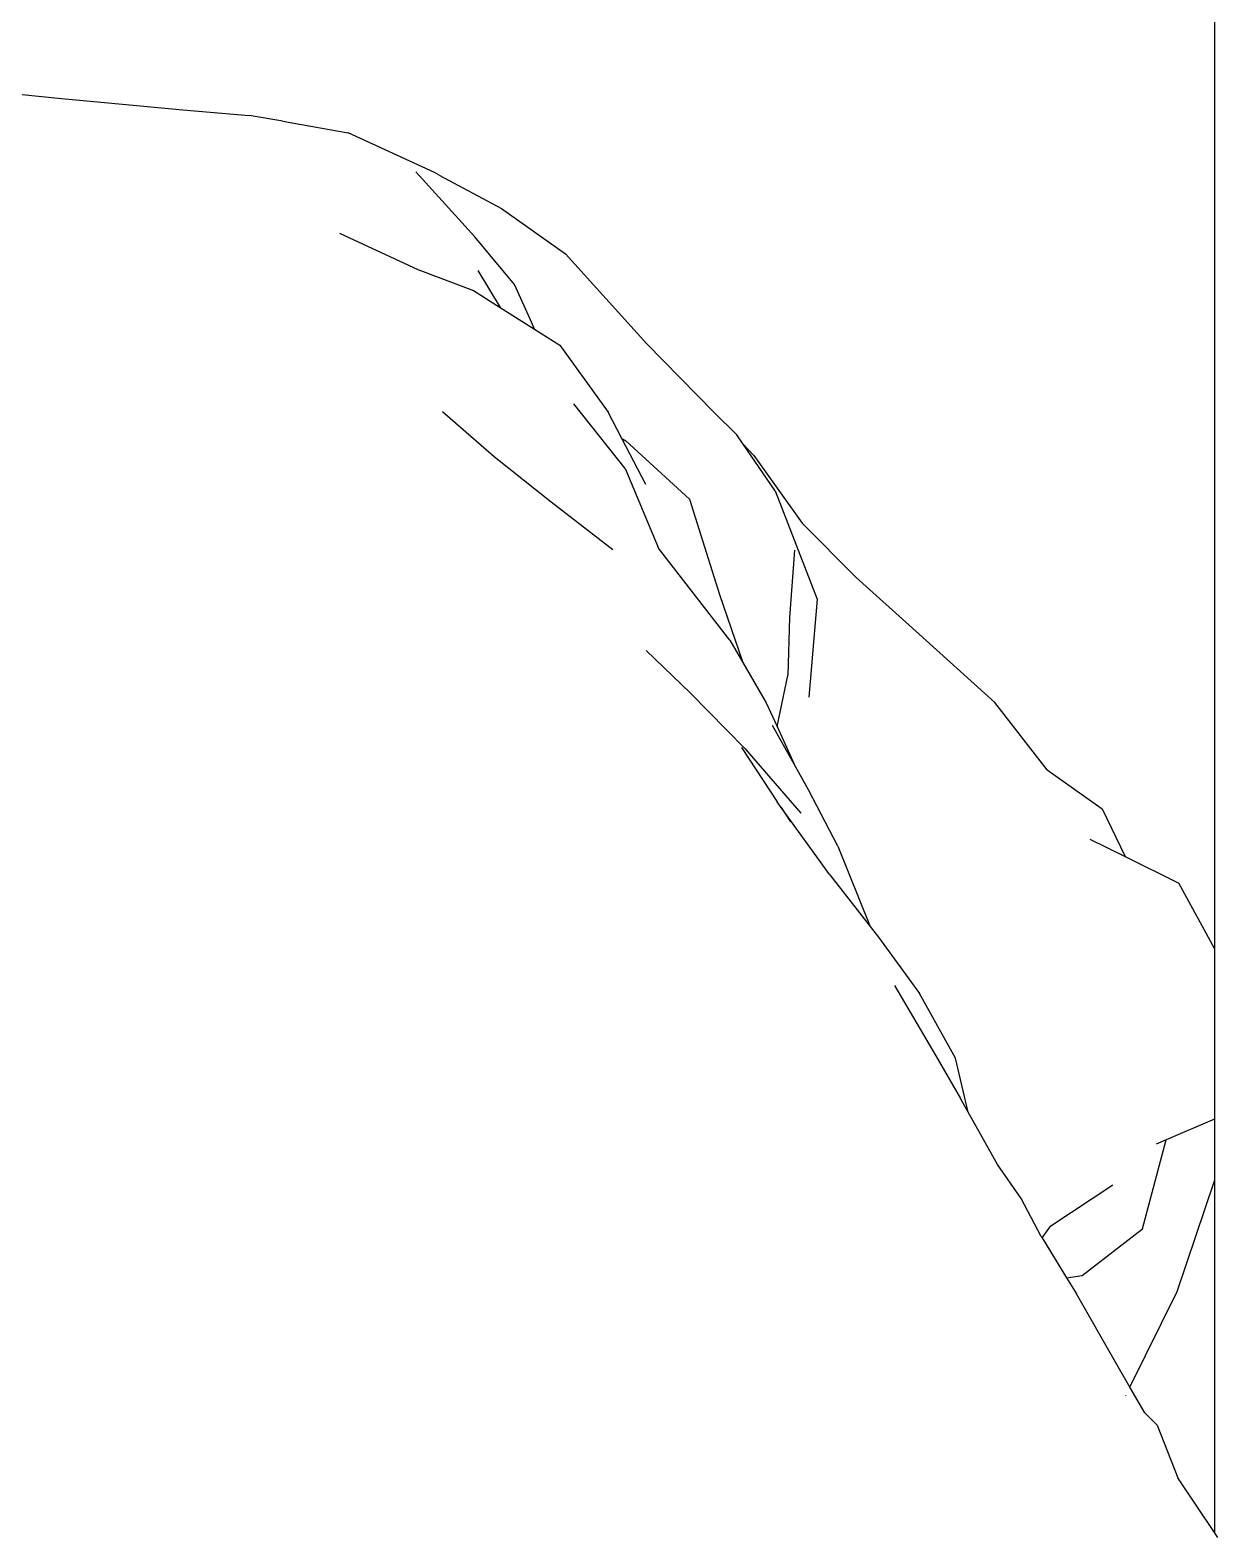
# Model space of a CAD drawing. Header units: inches. Extents: x 9636 to 21597, y -10243 to 557.
# Drawn here: x 14765.17 to 14770.6, y -8330.93 to -8324.04 of the extents above; entities that cross this region are included whole.
import ezdxf

# ---------------------------------------------------------------- set-up
doc = ezdxf.new("R2010")
doc.units = ezdxf.units.IN
doc.header["$MEASUREMENT"] = 0
doc.layers.add('Edges', color=7, linetype='Continuous')

# ---------------------------------------------------------------- blocks, each defined once
blk = doc.blocks.new('FF')
at = {"layer": 'Edges', "color": 252, "true_color": 0x939598}
for p, q in [((14770.5886, -8285.0294), (14770.5886, -8328.2485)), ((14765.0236, -8324.3283), (14765.3112, -8324.3571)), ((14765.3112, -8324.3571), (14765.5897, -8324.384)), ((14765.5897, -8324.384), (14765.8665, -8324.4099)), ((14765.8665, -8324.4099), (14766.1699, -8324.4359)), ((14766.3246, -8324.4622), (14766.1699, -8324.4359)), ((14766.3246, -8324.4622), (14766.6225, -8324.5152)), ((14767.0185, -8324.6961), (14766.6225, -8324.5152)), ((14766.9322, -8324.6938), (14767.2027, -8324.9917)), ((14767.0397, -8324.7086), (14767.0185, -8324.6961)), ((14767.0397, -8324.7086), (14767.3245, -8324.8616)), ((14767.3245, -8324.8616), (14767.6181, -8325.0696)), ((14766.5836, -8324.9741), (14766.9424, -8325.1407)), ((14767.3849, -8325.21), (14767.2027, -8324.9917)), ((14767.6181, -8325.0696), (14767.9887, -8325.4787)), ((14766.9424, -8325.1407), (14767.1962, -8325.2369)), ((14767.2168, -8325.1445), (14767.3186, -8325.3142)), ((14767.4577, -8325.3712), (14767.3849, -8325.21)), ((14767.1962, -8325.2369), (14767.3186, -8325.3142)), ((14767.3186, -8325.3142), (14767.4761, -8325.4137)), ((14767.4761, -8325.4137), (14767.4577, -8325.3712)), ((14767.4761, -8325.4137), (14767.5921, -8325.4869)), ((14767.5921, -8325.4869), (14767.8132, -8325.7936)), ((14767.9887, -8325.4787), (14768.2977, -8325.7957)), ((14767.8903, -8326.0513), (14767.6567, -8325.7563)), ((14767.2911, -8325.9987), (14767.0544, -8325.7921)), ((14767.8762, -8325.9145), (14767.8132, -8325.7936)), ((14768.2977, -8325.7957), (14768.402, -8325.8974)), ((14768.4308, -8325.9395), (14768.402, -8325.8974)), ((14767.8762, -8325.9145), (14767.8938, -8325.9252)), ((14767.9861, -8326.1254), (14767.8762, -8325.9145)), ((14767.8938, -8325.9252), (14768.1857, -8326.1927)), ((14768.4308, -8325.9395), (14768.4792, -8325.9914)), ((14768.5777, -8326.1542), (14768.4308, -8325.9395)), ((14767.553, -8326.2065), (14767.2911, -8325.9987)), ((14768.4792, -8325.9914), (14768.7016, -8326.3019)), ((14767.8903, -8326.0513), (14768.0435, -8326.4167)), ((14768.5777, -8326.1542), (14768.7703, -8326.6506)), ((14767.8345, -8326.4238), (14767.553, -8326.2065)), ((14768.1857, -8326.1927), (14768.3221, -8326.628)), ((14768.9481, -8326.5504), (14768.7016, -8326.3019)), ((14768.3707, -8326.8378), (14768.0435, -8326.4167)), ((14768.6665, -8326.4258), (14768.643, -8326.7335)), ((14768.9481, -8326.5504), (14769.2219, -8326.7958)), ((14768.3221, -8326.628), (14768.4296, -8326.9392)), ((14768.7703, -8326.6506), (14768.7323, -8327.0985)), ((14768.643, -8326.7335), (14768.6348, -8326.9996)), ((14769.2219, -8326.7958), (14769.5828, -8327.1235)), ((14768.3707, -8326.8378), (14768.4296, -8326.9392)), ((14768.1881, -8327.0788), (14767.987, -8326.8847)), ((14768.4296, -8326.9392), (14768.5367, -8327.1238)), ((14768.5862, -8327.2325), (14768.6348, -8326.9996)), ((14768.4405, -8327.3353), (14768.1881, -8327.0788)), ((14768.5367, -8327.1238), (14768.5862, -8327.2325)), ((14769.8223, -8327.431), (14769.5828, -8327.1235)), ((14768.6646, -8327.405), (14768.566, -8327.2284)), ((14768.5862, -8327.2325), (14768.6646, -8327.405)), ((14768.423, -8327.3289), (14768.5862, -8327.5783)), ((14768.4405, -8327.3353), (14768.6946, -8327.6299)), ((14768.7301, -8327.5223), (14768.6646, -8327.405)), ((14769.8223, -8327.431), (14770.0744, -8327.6104)), ((14768.8644, -8327.7807), (14768.7301, -8327.5223)), ((14768.6043, -8327.6033), (14768.5862, -8327.5783)), ((14768.8277, -8327.9117), (14768.6043, -8327.6033)), ((14768.6043, -8327.6033), (14768.6474, -8327.6686)), ((14770.0744, -8327.6104), (14770.1795, -8327.8286)), ((14770.0179, -8327.7488), (14770.1795, -8327.8286)), ((14768.8644, -8327.7807), (14769.012, -8328.1479)), ((14770.1795, -8327.8286), (14770.4249, -8327.9498)), ((14768.8277, -8327.9117), (14769.012, -8328.1479)), ((14770.5886, -8328.2485), (14770.4249, -8327.9498)), ((14769.012, -8328.1479), (14769.0509, -8328.1978)), ((14769.0509, -8328.1978), (14769.2383, -8328.4552)), ((14770.5886, -8328.2485), (14770.5886, -8329.0297)), ((14769.1235, -8328.4179), (14769.313, -8328.7409)), ((14769.4028, -8328.7513), (14769.2383, -8328.4552)), ((14769.313, -8328.7409), (14769.4261, -8328.9363)), ((14769.461, -8328.9988), (14769.4028, -8328.7513)), ((14769.461, -8328.9988), (14769.4261, -8328.9363)), ((14769.595, -8329.2386), (14769.461, -8328.9988)), ((14770.5886, -8329.0297), (14770.3667, -8329.1257)), ((14770.5886, -8329.0297), (14770.5886, -8329.313)), ((14770.2591, -8329.5319), (14770.3667, -8329.1257)), ((14770.3667, -8329.1257), (14770.3216, -8329.1451)), ((14769.7036, -8329.3936), (14769.595, -8329.2386)), ((14769.8385, -8329.5186), (14770.1231, -8329.3304)), ((14770.4167, -8329.8192), (14770.5886, -8329.313)), ((14770.5886, -8329.313), (14770.5886, -8330.9224)), ((14769.795, -8329.5671), (14769.7036, -8329.3936)), ((14769.7994, -8329.5742), (14769.8385, -8329.5186)), ((14769.9823, -8329.7467), (14770.2591, -8329.5319)), ((14769.795, -8329.5671), (14769.7994, -8329.5742)), ((14769.7994, -8329.5742), (14769.9116, -8329.7564)), ((14769.9116, -8329.7564), (14769.9823, -8329.7467)), ((14769.9116, -8329.7564), (14769.9571, -8329.8302)), ((14770.1352, -8330.1422), (14769.9571, -8329.8302)), ((14770.201, -8330.2566), (14770.4167, -8329.8192)), ((14770.201, -8330.2566), (14770.1352, -8330.1422)), ((14770.1817, -8330.2958), (14770.1823, -8330.2945)), ((14770.2688, -8330.3743), (14770.201, -8330.2566)), ((14770.2688, -8330.3743), (14770.3262, -8330.4311)), ((14770.3262, -8330.4311), (14770.42, -8330.6725)), ((14770.5886, -8330.9224), (14770.42, -8330.6725)), ((14770.6038, -8330.945), (14770.5886, -8330.9224))]:
    blk.add_line(p, q, dxfattribs=at)

msp = doc.modelspace()

# ---------------------------------------------------------------- block references
at = {"color": 18, "true_color": 0x000000}
msp.add_blockref('FF', (0, 0), dxfattribs=at)

doc.saveas('drawing.dxf')
